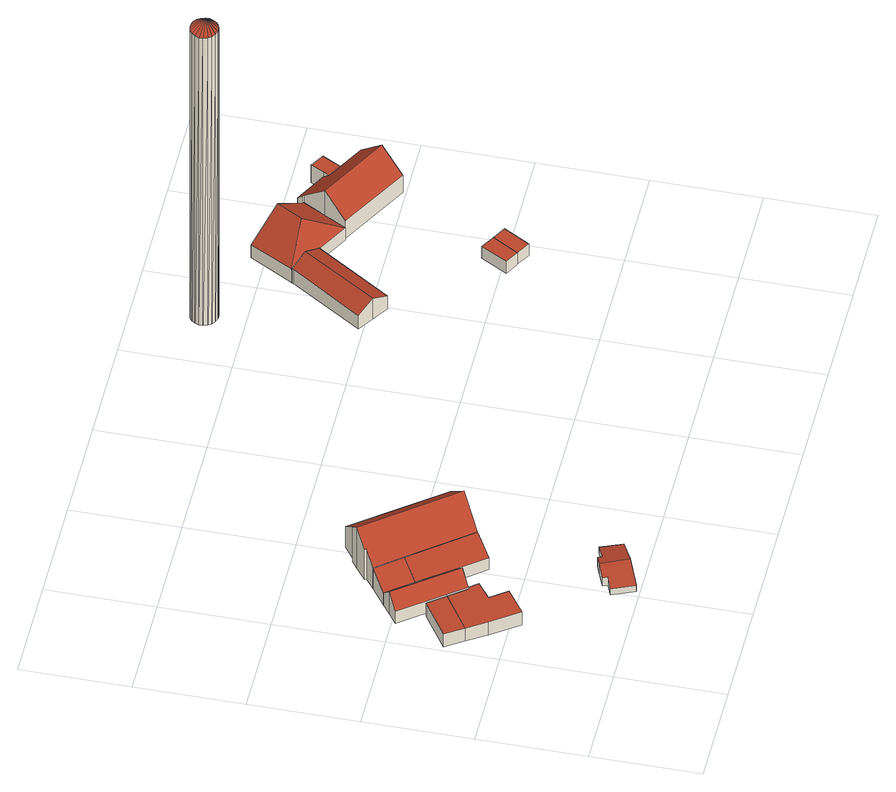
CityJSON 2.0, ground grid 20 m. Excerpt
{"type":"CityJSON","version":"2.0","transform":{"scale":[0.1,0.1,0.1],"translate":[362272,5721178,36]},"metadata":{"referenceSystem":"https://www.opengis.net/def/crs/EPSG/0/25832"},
"CityObjects":{
"building1":{"type":"Building","attributes":{"Geometrietyp2DReferenz":"3000","Gemeindeschluessel":"05513000","function":"51009_1610","roofType":"1000","measuredHeight":3.17},"geometry":[{"type":"Solid","lod":"2","boundaries":[[[[0,1,2,3]],[[4,5,1,0]],[[6,7,5,4]],[[3,2,7,6]],[[4,0,3,6]],[[1,5,7,2]]]],"semantics":{"surfaces":[{"type":"WallSurface"},{"type":"RoofSurface"},{"type":"GroundSurface"}],"values":[[0,0,0,0,1,2]]}}]},
"building2":{"type":"Building","attributes":{"Geometrietyp2DReferenz":"3000","Gemeindeschluessel":"05513000","function":"31001_2140","roofType":"1000","measuredHeight":3.09},"address":[{"country":"Germany","locality":"Gelsenkirchen","thoroughfareNumber":"673","thoroughfareName":"Ulfkotter Straße"}],"geometry":[{"type":"Solid","lod":"2","boundaries":[[[[8,9,1,0]],[[10,11,9,8]],[[12,13,11,10]],[[14,15,13,12]],[[16,17,15,14]],[[18,19,17,16]],[[20,21,19,18]],[[4,5,21,20]],[[0,1,5,4]],[[20,18,16,14,12,10,8,0,4]],[[9,11,13,15,17,19,21,5,1]]]],"semantics":{"surfaces":[{"type":"WallSurface"},{"type":"RoofSurface"},{"type":"GroundSurface"}],"values":[[0,0,0,0,0,0,0,0,0,1,2]]}}]},
"building3":{"type":"Building","attributes":{"Geometrietyp2DReferenz":"3000","Gemeindeschluessel":"05513000","function":"31001_1010","roofType":"3100","measuredHeight":5.35},"address":[{"country":"Germany","locality":"Gelsenkirchen","thoroughfareNumber":"673","thoroughfareName":"Ulfkotter Straße"}],"geometry":[{"type":"Solid","lod":"2","boundaries":[[[[22,23,24,25]],[[26,27,23,22]],[[28,29,27,26]],[[30,31,29,28]],[[32,33,31,30]],[[34,35,33,32]],[[36,37,35,34]],[[38,39,37,36]],[[25,24,39,38]],[[25,38,36,34,32,22]],[[30,28,26,22,32]],[[23,27,29,31,33,35,37,39,24]]]],"semantics":{"surfaces":[{"type":"WallSurface"},{"type":"RoofSurface"},{"type":"GroundSurface"}],"values":[[0,0,0,0,0,0,0,0,0,1,1,2]]}}]},
"building4":{"type":"Building","attributes":{"Geometrietyp2DReferenz":"3000","Gemeindeschluessel":"05513000","function":"31001_2140","roofType":"3100","measuredHeight":2.65},"address":[{"country":"Germany","locality":"Gelsenkirchen","thoroughfareNumber":"673","thoroughfareName":"Ulfkotter Straße"}],"geometry":[{"type":"Solid","lod":"2","boundaries":[[[[40,41,42,43]],[[44,45,41,40]],[[46,47,45,44]],[[48,49,47,46]],[[50,51,49,48]],[[52,53,51,50]],[[54,55,53,52]],[[56,57,55,54]],[[58,59,57,56]],[[43,42,59,58]],[[48,46,44,40,43,50]],[[58,56,54,52,50,43]],[[41,45,47,49,51,53,55,57,59,42]]]],"semantics":{"surfaces":[{"type":"WallSurface"},{"type":"RoofSurface"},{"type":"GroundSurface"}],"values":[[0,0,0,0,0,0,0,0,0,0,1,1,2]]}}]},
"building5":{"type":"Building","attributes":{"Gemeindeschluessel":"05513000","Geometrietyp2DReferenz":"3000","function":"31001_1010"},"address":[{"country":"Germany","locality":"Gelsenkirchen","thoroughfareNumber":"673","thoroughfareName":"Ulfkotter Straße"}],"children":["building5-1","building5-2","building5-3"]},
"building5-1":{"type":"BuildingPart","attributes":{"roofType":"3100","measuredHeight":9.84,"storeysAboveGround":1},"parents":["building5"],"geometry":[{"type":"Solid","lod":"2","boundaries":[[[[60,61,62,63]],[[64,65,61,60]],[[66,67,65,64]],[[68,69,67,66]],[[70,71,69,68]],[[72,73,71,70]],[[74,75,73,72]],[[76,77,75,74]],[[78,79,77,76]],[[80,81,79,78]],[[82,83,81,80]],[[84,85,83,82]],[[64,60,63,86,84,82,80,66]],[[78,76,74,72,70,68,66,80]],[[62,61,65,67,69,71,73,75,77,79,81,83,85,87]],[[62,87,86,63]],[[87,85,84,86]]]],"semantics":{"surfaces":[{"type":"WallSurface"},{"type":"RoofSurface"},{"type":"GroundSurface"},{"type":"ClosureSurface"}],"values":[[0,0,0,0,0,0,0,0,0,0,0,0,1,1,2,3,3]]}}]},
"building5-2":{"type":"BuildingPart","attributes":{"roofType":"2100","measuredHeight":4.91,"storeysAboveGround":1},"parents":["building5"],"geometry":[{"type":"MultiSurface","lod":"2","boundaries":[[[88,89,85,90]],[[91,31,89,88]],[[92,29,31,91]],[[88,90,86,92,91]],[[87,85,89,31,29]],[[92,86,93]],[[87,29,93,86]],[[90,84,86]],[[85,87,86,84]]],"semantics":{"surfaces":[{"type":"WallSurface"},{"type":"RoofSurface"},{"type":"GroundSurface"},{"type":"ClosureSurface"}],"values":[0,0,0,1,2,0,3,0,3]}}]},
"building5-3":{"type":"BuildingPart","attributes":{"roofType":"2100","measuredHeight":4.91,"storeysAboveGround":1},"address":[{"country":"Germany","locality":"Gelsenkirchen","thoroughfareNumber":"673","thoroughfareName":"Ulfkotter Straße"}],"parents":["building5"],"geometry":[{"type":"Solid","lod":"2","boundaries":[[[[63,62,27,94]],[[94,27,29,93]],[[86,63,94,93]],[[62,87,29,27]],[[63,86,87,62]],[[86,93,29,87]]]],"semantics":{"surfaces":[{"type":"WallSurface"},{"type":"RoofSurface"},{"type":"GroundSurface"},{"type":"ClosureSurface"}],"values":[[0,0,1,2,3,3]]}}]},
"building6":{"type":"Building","attributes":{"Geometrietyp2DReferenz":"3000","Gemeindeschluessel":"05513000","function":"51009_1610","roofType":"1000","measuredHeight":3.67},"geometry":[{"type":"Solid","lod":"2","boundaries":[[[[95,96,97,98]],[[99,100,96,95]],[[101,102,100,99]],[[98,97,102,101]],[[99,95,98,101]],[[96,100,102,97]]]],"semantics":{"surfaces":[{"type":"WallSurface"},{"type":"RoofSurface"},{"type":"GroundSurface"}],"values":[[0,0,0,0,1,2]]}}]},
"building7":{"type":"Building","attributes":{"Geometrietyp2DReferenz":"1000","Gemeindeschluessel":"05562012","function":"51002_1251","roofType":"1000","measuredHeight":68.7},"geometry":[{"type":"Solid","lod":"2","boundaries":[[[[103,104,105]],[[104,106,105]],[[107,108,103]],[[108,104,103]],[[109,110,107]],[[110,108,107]],[[111,112,109]],[[112,110,109]],[[113,114,111]],[[114,112,111]],[[115,116,113]],[[116,114,113]],[[117,118,115]],[[118,116,115]],[[119,120,117]],[[120,118,117]],[[121,122,119]],[[122,120,119]],[[123,124,121]],[[124,122,121]],[[125,126,123]],[[126,124,123]],[[127,128,129]],[[129,128,125]],[[128,126,125]],[[130,127,129]],[[131,132,130]],[[132,127,130]],[[133,134,131]],[[134,132,131]],[[135,136,133]],[[136,134,133]],[[137,138,135]],[[138,136,135]],[[139,140,137]],[[140,138,137]],[[141,142,139]],[[142,140,139]],[[105,106,141]],[[106,142,141]],[[106,104,142]],[[104,108,142]],[[108,110,142]],[[110,112,142]],[[112,114,142]],[[114,116,142]],[[116,118,142]],[[118,120,142]],[[120,122,142]],[[122,124,142]],[[124,126,142]],[[126,128,142]],[[128,127,142]],[[127,132,142]],[[132,134,142]],[[134,136,142]],[[136,138,142]],[[138,140,142]],[[103,105,107]],[[105,141,107]],[[141,139,107]],[[139,137,107]],[[137,135,107]],[[135,133,107]],[[133,131,107]],[[131,130,107]],[[130,129,107]],[[129,125,107]],[[125,123,107]],[[123,121,107]],[[121,119,107]],[[119,117,107]],[[117,115,107]],[[115,113,107]],[[113,111,107]],[[111,109,107]]]],"semantics":{"surfaces":[{"type":"WallSurface"},{"type":"GroundSurface"},{"type":"RoofSurface"}],"values":[[0,0,0,0,0,0,0,0,0,0,0,0,0,0,0,0,0,0,0,0,0,0,0,0,0,0,0,0,0,0,0,0,0,0,0,0,0,0,0,0,1,1,1,1,1,1,1,1,1,1,1,1,1,1,1,1,1,1,2,2,2,2,2,2,2,2,2,2,2,2,2,2,2,2,2,2]]}}]},
"building8":{"type":"Building","attributes":{"Geometrietyp2DReferenz":"3000","Gemeindeschluessel":"05513000","function":"31001_2463","roofType":"1000","measuredHeight":2.77},"address":[{"country":"Germany","locality":"Gelsenkirchen","thoroughfareNumber":"670","thoroughfareName":"Ulfkotter Straße"}],"geometry":[{"type":"Solid","lod":"2","boundaries":[[[[143,144,145,146]],[[147,148,144,143]],[[149,150,148,147]],[[146,145,150,149]],[[147,143,146,149]],[[144,148,150,145]]]],"semantics":{"surfaces":[{"type":"WallSurface"},{"type":"RoofSurface"},{"type":"GroundSurface"}],"values":[[0,0,0,0,1,2]]}}]},
"building9":{"type":"Building","attributes":{"Gemeindeschluessel":"05513000","Geometrietyp2DReferenz":"3000","function":"31001_2720"},"address":[{"country":"Germany","locality":"Gelsenkirchen","thoroughfareNumber":"670","thoroughfareName":"Ulfkotter Straße"}],"children":["building9-1","building9-2"]},
"building9-1":{"type":"BuildingPart","attributes":{"roofType":"5000","measuredHeight":7.78},"parents":["building9"],"geometry":[{"type":"MultiSurface","lod":"2","boundaries":[[[151,152,153,154]],[[155,156,152,151]],[[157,158,156,155]],[[159,160,158,157]],[[161,162,160,159]],[[163,164,162,161]],[[165,166,164,163]],[[157,155,151,167]],[[151,154,165,163,167]],[[163,161,159,157,167]],[[153,152,156,158,160,162,164,166]],[[168,154,153,169]],[[165,168,169,166]]],"semantics":{"surfaces":[{"type":"WallSurface"},{"type":"RoofSurface"},{"type":"GroundSurface"},{"type":"ClosureSurface"}],"values":[0,0,0,0,0,0,0,1,1,1,2,3,3]}}]},
"building9-2":{"type":"BuildingPart","attributes":{"roofType":"3100","measuredHeight":4.89},"parents":["building9"],"geometry":[{"type":"MultiSurface","lod":"2","boundaries":[[[170,171,172,173]],[[174,175,171,170]],[[176,177,175,174]],[[178,153,177,176]],[[173,172,166,179]],[[178,176,174,170,180]],[[173,179,180,170]],[[171,175,177,153,169,166,172]],[[180,168,154,178]],[[154,168,169,153]],[[180,179,165,168]],[[169,168,165,166]]],"semantics":{"surfaces":[{"type":"WallSurface"},{"type":"RoofSurface"},{"type":"GroundSurface"},{"type":"ClosureSurface"}],"values":[0,0,0,0,0,1,1,2,0,3,0,3]}}]},
"building10":{"type":"Building","attributes":{"Geometrietyp2DReferenz":"3000","Gemeindeschluessel":"05513000","function":"31001_2463","roofType":"1000","measuredHeight":2.72},"address":[{"country":"Germany","locality":"Gelsenkirchen","thoroughfareNumber":"670","thoroughfareName":"Ulfkotter Straße"}],"geometry":[{"type":"Solid","lod":"2","boundaries":[[[[181,182,183,143]],[[184,185,182,181]],[[147,186,185,184]],[[143,183,186,147]],[[184,181,143,147]],[[182,185,186,183]]]],"semantics":{"surfaces":[{"type":"WallSurface"},{"type":"RoofSurface"},{"type":"GroundSurface"}],"values":[[0,0,0,0,1,2]]}}]},
"building11":{"type":"Building","attributes":{"Gemeindeschluessel":"05513000","Geometrietyp2DReferenz":"3000","function":"31001_2720"},"address":[{"country":"Germany","locality":"Gelsenkirchen","thoroughfareNumber":"670","thoroughfareName":"Ulfkotter Straße"}],"children":["building11-1","building11-2"]},
"building11-1":{"type":"BuildingPart","attributes":{"roofType":"3100","measuredHeight":8.39},"parents":["building11"],"geometry":[{"type":"Solid","lod":"2","boundaries":[[[[187,188,189,190]],[[191,192,188,187]],[[193,194,192,191]],[[195,196,194,193]],[[197,198,196,195]],[[199,200,201,202]],[[203,204,200,199]],[[205,206,204,203]],[[190,189,206,205]],[[190,205,203,187]],[[199,202,207,197,195,193,191,187,203]],[[188,192,194,196,198,208,201,200,204,206,189]],[[208,198,197,207]],[[202,201,208,207]]]],"semantics":{"surfaces":[{"type":"WallSurface"},{"type":"RoofSurface"},{"type":"GroundSurface"},{"type":"ClosureSurface"}],"values":[[0,0,0,0,0,0,0,0,0,1,1,2,3,3]]}}]},
"building11-2":{"type":"BuildingPart","attributes":{"roofType":"1000","measuredHeight":4.2},"parents":["building11"],"geometry":[{"type":"MultiSurface","lod":"2","boundaries":[[[209,210,198,211]],[[212,213,210,209]],[[202,201,213,212]],[[212,209,211,207,202]],[[198,210,213,201,208]],[[211,197,207]],[[198,208,207,197]],[[207,208,201,202]]],"semantics":{"surfaces":[{"type":"WallSurface"},{"type":"RoofSurface"},{"type":"GroundSurface"},{"type":"ClosureSurface"}],"values":[0,0,0,1,2,0,3,3]}}]}
},
"vertices":[
[101,315,41],[101,315,10],[77,346,10],[77,346,41],[31,268,41],[31,268,10],[9,301,41],[9,301,10],
[126,283,41],[126,283,10],[129,285,41],[129,285,10],[143,268,41],[143,268,10],[113,245,41],[113,245,10],[136,214,41],[136,214,10],[91,181,41],[91,181,10],[55,232,41],[55,232,10],
[62,407,69],[62,407,16],[42,392,16],[42,392,45],[82,422,45],[82,422,16],[119,374,45],[119,374,16],[166,313,45],[166,313,16],[146,298,69],[146,298,16],[129,285,48],[129,285,16],[126,283,45],[126,283,16],[101,315,45],[101,315,16],
[204,6,33],[204,6,19],[252,27,19],[252,27,46],[186,47,33],[186,47,19],[208,56,39],[208,56,19],[204,65,39],[204,65,19],[230,76,46],[230,76,19],[249,84,41],[249,84,19],[253,76,41],[253,76,19],[282,88,33],[282,88,19],[299,48,33],[299,48,19],
[138,464,88],[138,464,16],[117,448,16],[117,448,65],[136,467,88],[136,467,16],[159,485,115],[159,485,16],[175,497,97],[175,497,16],[177,494,97],[177,494,16],[206,516,65],[206,516,16],[329,359,65],[329,359,16],[326,357,68],[326,357,16],[295,333,103],[295,333,16],[285,325,115],[285,325,16],[276,318,104],[276,318,16],[241,292,65],[241,292,16],[155,401,65],[155,401,16],
[205,264,44],[205,264,16],[241,292,66],[166,313,44],[119,374,44],[119,374,43],
[82,422,43],
[302,325,56],[302,325,19],[295,333,19],[295,333,56],[282,310,56],[282,310,19],[276,318,56],[276,318,19],
[738,886,696],[738,886,9],[734,892,696],[734,892,9],[741,878,696],[741,878,9],[741,871,696],[741,871,9],[738,863,696],[738,863,9],[734,857,696],[734,857,9],[727,852,696],[727,852,9],[720,850,696],[720,850,9],[712,850,696],[712,850,9],[705,852,696],[705,852,9],[698,857,696],[698,857,9],[694,863,696],[694,863,9],[691,878,9],[691,871,9],[691,871,696],[691,878,696],[694,886,696],[694,886,9],[698,892,696],[698,892,9],[705,897,696],[705,897,9],[712,899,696],[712,899,9],[720,899,696],[720,899,9],[727,897,696],[727,897,9],
[972,424,45],[972,424,17],[946,439,17],[946,439,45],[944,376,45],[944,376,17],[919,390,45],[919,390,17],
[824,745,44],[824,745,12],[823,744,12],[823,744,41],[869,826,41],[869,826,12],[929,793,90],[929,793,12],[988,761,42],[988,761,12],[990,760,41],[990,760,12],[945,677,41],[945,677,12],[885,710,41],[885,710,12],[902,745,90],[853,728,41],[853,728,12],
[766,590,61],[766,590,12],[795,571,12],[795,571,43],[737,609,43],[737,609,12],[822,741,45],[822,741,12],[823,744,45],[885,710,43],[853,728,61],
[997,410,45],[997,410,18],[972,424,18],[969,361,45],[969,361,18],[944,376,18],
[967,718,99],[967,718,16],[945,677,16],[945,677,57],[990,760,58],[990,760,16],[988,761,57],[988,761,16],[994,772,46],[994,772,16],[1054,740,47],[1054,740,16],[1121,689,57],[1121,689,16],[1074,714,16],[1074,714,57],[1098,647,99],[1098,647,16],[1075,605,57],[1075,605,16],[1048,729,57],[1048,729,16],
[1066,764,57],[1066,764,16],[1054,740,57],[1092,749,57],[1092,749,16]
]}
